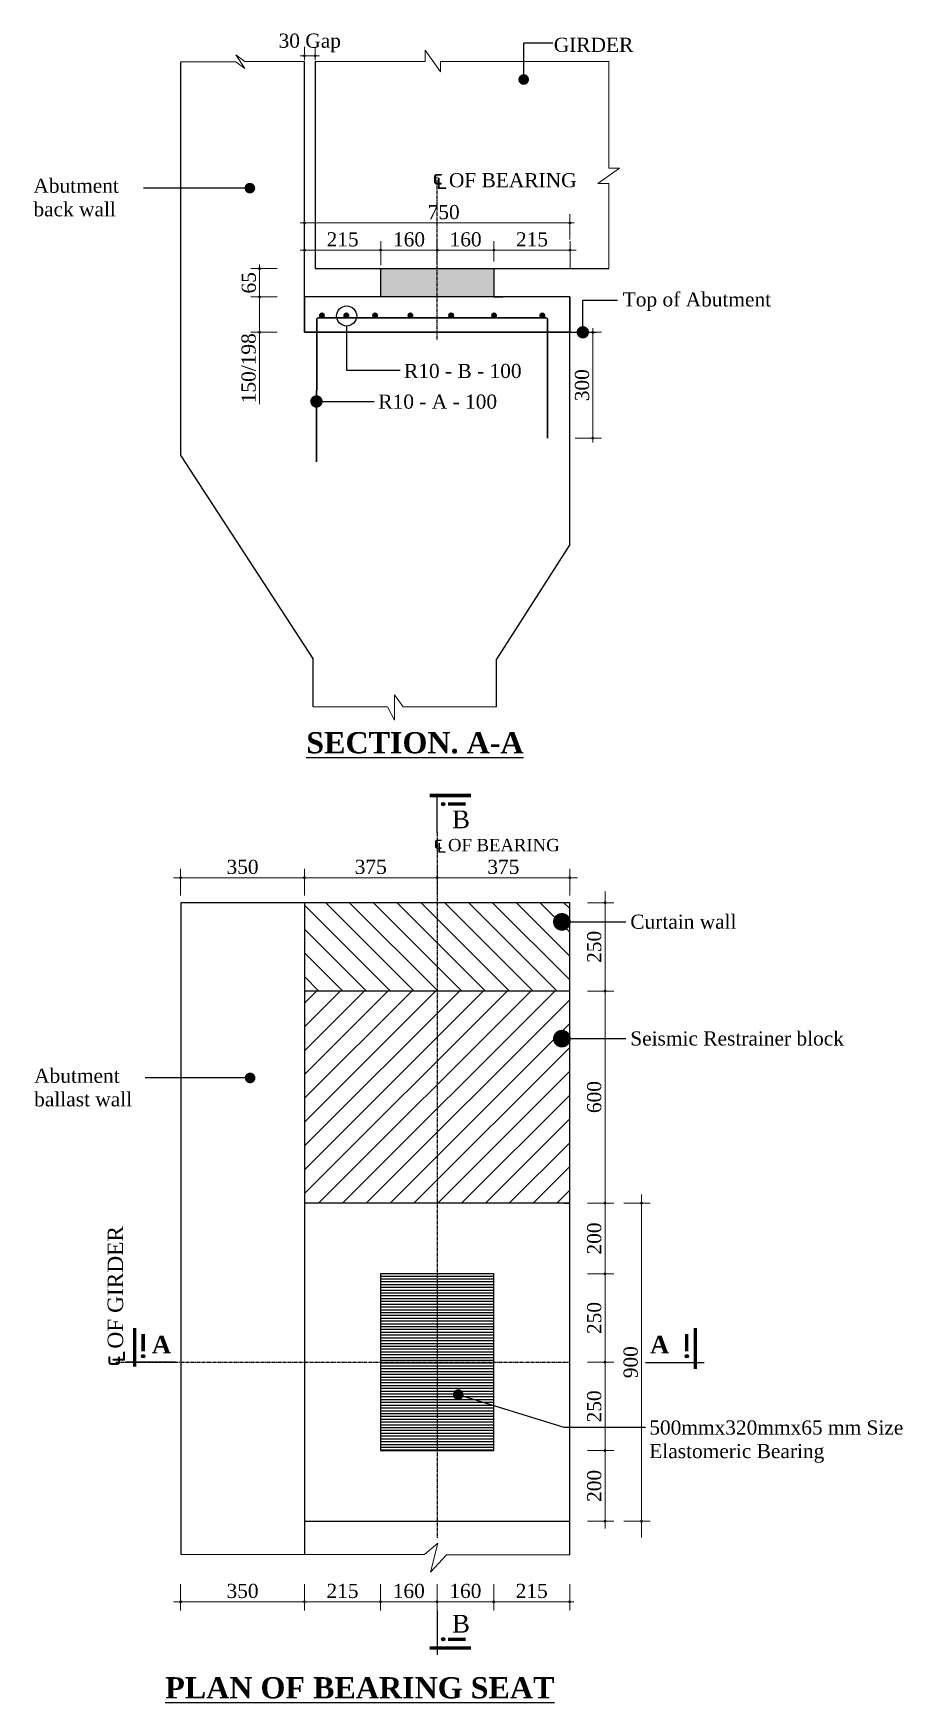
# Model space of a CAD drawing. Header units: millimetres. Extents: x -29779 to 80452, y -13100 to 39577.
# Drawn here: x -24362 to -21905, y -514 to 4208 of the extents above; entities that cross this region are included whole.
import ezdxf

# ---------------------------------------------------------------- set-up
doc = ezdxf.new("R2010")
doc.units = ezdxf.units.MM
doc.header["$LTSCALE"] = 3
doc.linetypes.add('CENTER', pattern=[50.8, 31.75, -6.35, 6.35, -6.35])
doc.linetypes.add('HIDDEN', pattern=[9.525, 6.35, -3.175])
for name, color, linetype in [('Bearing  peat', 11, 'Continuous'), ('Center Line', 34, 'Continuous'), ('Extra Line', 70, 'Continuous'), ('Girder Line', 11, 'Continuous'), ('Hatching', 35, 'Continuous'), ('L.L', 200, 'Continuous'), ('Pile', 11, 'Continuous'), ('Text', 7, 'Continuous')]:
    doc.layers.add(name, color=color, linetype=linetype)
for name, color, linetype, lineweight in [('Ber', 12, 'Continuous', 30), ('Dimision', 4, 'Continuous', 13), ('hatch', 253, 'Continuous', 13)]:
    doc.layers.add(name, color=color, linetype=linetype, lineweight=lineweight)
doc.styles.get("Standard").update_dxf_attribs({"font": 'times.ttf'})
doc.dimstyles.new('dim_20', dxfattribs={"dimscale": 0, "dimtxt": 20, "dimasz": 0.2, "dimexe": 25, "dimexo": 10, "dimgap": 10, "dimtad": 1, "dimdec": 0, "dimtxsty": 'Standard', "dimblk": 'D_TIC', "dimcen": 0, "dimclrd": 256, "dimclre": 256, "dimclrt": 256, "dimadec": 0, "dimazin": 0, "dimtfac": 1, "dimtdec": 0, "dimtix": 1, "dimtmove": 0, "dimatfit": 3, "dimldrblk": 'DOT', "dimfxl": 50, "dimfxlon": 1, "dimlwd": -1, "dimlwe": -1, "dimarcsym": 0})
doc.dimstyles.new('ISO-25', dxfattribs={"dimtxt": 15, "dimasz": 15, "dimexe": 20, "dimexo": 10.625, "dimgap": 15, "dimtad": 1, "dimdec": 1, "dimdsep": 46, "dimtxsty": 'Standard', "dimblk": 'DOT', "dimcen": 2.5, "dimclrd": 256, "dimclre": 256, "dimclrt": 256, "dimadec": 0, "dimazin": 0, "dimtfac": 1, "dimtdec": 1, "dimtix": 1, "dimtmove": 0, "dimatfit": 3, "dimldrblk": 'DOT', "dimfxl": 1, "dimlwd": -1, "dimarcsym": 0})

# ---------------------------------------------------------------- blocks, each defined once
blk = doc.blocks.new('_Dot')
at = {"color": 0, "linetype": 'ByBlock', "lineweight": -2}
blk.add_line((-0.5, 0), (-1, 0), dxfattribs=at)
at = {"color": 0, "linetype": 'ByBlock', "const_width": 0.5}
blk.add_lwpolyline([(-0.25, 0, 1), (0.25, 0, 1)], format="xyb", close=True, dxfattribs=at)
blk = doc.blocks.new('D_TIC')
at = {"layer": 'Dimision', "ltscale": 5}
for p, q in [((-60, 0), (60, 0)), ((0, 60), (0, -60))]:
    blk.add_line(p, q, dxfattribs=at)
at = {"layer": 'Dimision', "ltscale": 5, "const_width": 20}
blk.add_lwpolyline([(-10, 0, 1), (10, 0, 1)], format="xyb", close=True, dxfattribs=at)
blk = doc.blocks.new('*D3')
at = {"layer": 'Defpoints', "color": 0, "transparency": 16777216}
for p in [(-22824.8, 1748.6), (-22746.2, 1748.6), (-22846.1, 1498.6)]:
    blk.add_point(p, dxfattribs=at)
at = {"layer": 'Dimision', "transparency": 16777216}
for p, q in [((-22796.2, 1748.6), (-22721.2, 1748.6)), ((-22746.2, 1498.8), (-22746.2, 1748.4)), ((-22796.2, 1498.6), (-22721.2, 1498.6))]:
    blk.add_line(p, q, dxfattribs=at)
at = {"layer": 'Dimision', "transparency": 16777216, "xscale": 0.2, "yscale": 0.2, "zscale": 0.2}
for p, rotation in [((-22746.2, 1748.6), 90), ((-22746.2, 1498.6), 270)]:
    blk.add_blockref('D_TIC', p, dxfattribs=dict(at, rotation=rotation))
at = {"layer": 'Dimision', "transparency": 16777216, "insert": (-22776.6, 1623.6), "char_height": 40, "attachment_point": 5, "rotation": 90}
blk.add_mtext('250', dxfattribs=at)
blk = doc.blocks.new('*D5')
at = {"layer": 'Defpoints', "color": 0, "transparency": 16777216}
for p in [(-23221.1, 1819.3), (-23596.1, 1748.6), (-23221.1, 1748.6)]:
    blk.add_point(p, dxfattribs=at)
at = {"layer": 'Dimision', "transparency": 16777216}
for p, q in [((-23596.1, 1769.3), (-23596.1, 1844.3)), ((-23221.1, 1769.3), (-23221.1, 1844.3)), ((-23595.9, 1819.3), (-23221.3, 1819.3))]:
    blk.add_line(p, q, dxfattribs=at)
at = {"layer": 'Dimision', "transparency": 16777216, "xscale": 0.2, "yscale": 0.2, "zscale": 0.2, "rotation": 180}
blk.add_blockref('D_TIC', (-23596.1, 1819.3), dxfattribs=at)
at = {"layer": 'Dimision', "transparency": 16777216, "xscale": 0.2, "yscale": 0.2, "zscale": 0.2}
blk.add_blockref('D_TIC', (-23221.1, 1819.3), dxfattribs=at)
at = {"layer": 'Dimision', "transparency": 16777216, "insert": (-23408.6, 1849.7), "char_height": 40, "attachment_point": 5}
blk.add_mtext('375', dxfattribs=at)
blk = doc.blocks.new('*D6')
at = {"layer": 'Defpoints', "color": 0, "transparency": 16777216}
for p in [(-22846.1, 1498.6), (-22846.1, 898.6), (-22746.2, 898.6)]:
    blk.add_point(p, dxfattribs=at)
at = {"layer": 'Dimision', "transparency": 16777216}
for p, q in [((-22796.2, 1498.6), (-22721.2, 1498.6)), ((-22746.2, 1498.4), (-22746.2, 898.8)), ((-22796.2, 898.6), (-22721.2, 898.6))]:
    blk.add_line(p, q, dxfattribs=at)
at = {"layer": 'Dimision', "transparency": 16777216, "xscale": 0.2, "yscale": 0.2, "zscale": 0.2}
for p, rotation in [((-22746.2, 1498.6), 90), ((-22746.2, 898.6), 270)]:
    blk.add_blockref('D_TIC', p, dxfattribs=dict(at, rotation=rotation))
at = {"layer": 'Dimision', "transparency": 16777216, "insert": (-22776.6, 1198.6), "char_height": 40, "width": 260.27, "attachment_point": 5, "rotation": 90}
blk.add_mtext('600', dxfattribs=at)
blk = doc.blocks.new('*D45')
at = {"layer": 'Defpoints', "color": 0, "transparency": 16777216}
for p in [(-23946.1, 1819.3), (-23946.1, 1748.6), (-23596.1, 1748.6)]:
    blk.add_point(p, dxfattribs=at)
at = {"layer": 'Dimision', "transparency": 16777216}
for p, q in [((-23946.1, 1769.3), (-23946.1, 1844.3)), ((-23596.1, 1769.3), (-23596.1, 1844.3)), ((-23596.3, 1819.3), (-23945.9, 1819.3))]:
    blk.add_line(p, q, dxfattribs=at)
at = {"layer": 'Dimision', "transparency": 16777216, "xscale": 0.2, "yscale": 0.2, "zscale": 0.2, "rotation": 180}
blk.add_blockref('D_TIC', (-23946.1, 1819.3), dxfattribs=at)
at = {"layer": 'Dimision', "transparency": 16777216, "xscale": 0.2, "yscale": 0.2, "zscale": 0.2}
blk.add_blockref('D_TIC', (-23596.1, 1819.3), dxfattribs=at)
at = {"layer": 'Dimision', "transparency": 16777216, "insert": (-23771.1, 1849.7), "char_height": 40, "attachment_point": 5}
blk.add_mtext('350', dxfattribs=at)
blk = doc.blocks.new('*D46')
at = {"layer": 'Defpoints', "color": 0, "transparency": 16777216}
for p in [(-23946.1, -95.8), (-23596.1, -95.8), (-23946.1, -229.2)]:
    blk.add_point(p, dxfattribs=at)
at = {"layer": 'Dimision', "transparency": 16777216}
for p, q in [((-23946.1, -179.2), (-23946.1, -254.2)), ((-23596.1, -179.2), (-23596.1, -254.2)), ((-23596.3, -229.2), (-23945.9, -229.2))]:
    blk.add_line(p, q, dxfattribs=at)
at = {"layer": 'Dimision', "transparency": 16777216, "xscale": 0.2, "yscale": 0.2, "zscale": 0.2, "rotation": 180}
blk.add_blockref('D_TIC', (-23946.1, -229.2), dxfattribs=at)
at = {"layer": 'Dimision', "transparency": 16777216, "xscale": 0.2, "yscale": 0.2, "zscale": 0.2}
blk.add_blockref('D_TIC', (-23596.1, -229.2), dxfattribs=at)
at = {"layer": 'Dimision', "transparency": 16777216, "insert": (-23771.1, -198.8), "char_height": 40, "attachment_point": 5}
blk.add_mtext('350', dxfattribs=at)
blk = doc.blocks.new('*D47')
at = {"layer": 'Defpoints', "color": 0, "transparency": 16777216}
for p in [(-22846.1, 1819.3), (-23221.1, 1748.6), (-22846.1, 1748.6)]:
    blk.add_point(p, dxfattribs=at)
at = {"layer": 'Dimision', "transparency": 16777216}
for p, q in [((-23221.1, 1769.3), (-23221.1, 1844.3)), ((-22846.1, 1769.3), (-22846.1, 1844.3)), ((-23220.9, 1819.3), (-22846.3, 1819.3))]:
    blk.add_line(p, q, dxfattribs=at)
at = {"layer": 'Dimision', "transparency": 16777216, "xscale": 0.2, "yscale": 0.2, "zscale": 0.2, "rotation": 180}
blk.add_blockref('D_TIC', (-23221.1, 1819.3), dxfattribs=at)
at = {"layer": 'Dimision', "transparency": 16777216, "xscale": 0.2, "yscale": 0.2, "zscale": 0.2}
blk.add_blockref('D_TIC', (-22846.1, 1819.3), dxfattribs=at)
at = {"layer": 'Dimision', "transparency": 16777216, "insert": (-23033.6, 1849.7), "char_height": 40, "attachment_point": 5}
blk.add_mtext('375', dxfattribs=at)
blk = doc.blocks.new('*D13')
at = {"layer": 'Defpoints', "color": 0, "transparency": 16777216}
for p in [(-22835.4, 898.6), (-22746.2, 898.6), (-22814.1, 698.6)]:
    blk.add_point(p, dxfattribs=at)
at = {"layer": 'Dimision', "transparency": 16777216}
for p, q in [((-22796.2, 898.6), (-22721.2, 898.6)), ((-22746.2, 698.8), (-22746.2, 898.4)), ((-22796.2, 698.6), (-22721.2, 698.6))]:
    blk.add_line(p, q, dxfattribs=at)
at = {"layer": 'Dimision', "transparency": 16777216, "xscale": 0.2, "yscale": 0.2, "zscale": 0.2}
for p, rotation in [((-22746.2, 898.6), 90), ((-22746.2, 698.6), 270)]:
    blk.add_blockref('D_TIC', p, dxfattribs=dict(at, rotation=rotation))
at = {"layer": 'Dimision', "transparency": 16777216, "insert": (-22776.6, 798.6), "char_height": 40, "attachment_point": 5, "rotation": 90}
blk.add_mtext('200', dxfattribs=at)
blk = doc.blocks.new('*D14')
at = {"layer": 'Defpoints', "color": 0, "transparency": 16777216}
for p in [(-22814.1, 698.6), (-22814.1, 448.6), (-22746.2, 448.6)]:
    blk.add_point(p, dxfattribs=at)
at = {"layer": 'Dimision', "transparency": 16777216}
for p, q in [((-22796.2, 698.6), (-22721.2, 698.6)), ((-22746.2, 698.4), (-22746.2, 448.8)), ((-22796.2, 448.6), (-22721.2, 448.6))]:
    blk.add_line(p, q, dxfattribs=at)
at = {"layer": 'Dimision', "transparency": 16777216, "xscale": 0.2, "yscale": 0.2, "zscale": 0.2}
for p, rotation in [((-22746.2, 698.6), 90), ((-22746.2, 448.6), 270)]:
    blk.add_blockref('D_TIC', p, dxfattribs=dict(at, rotation=rotation))
at = {"layer": 'Dimision', "transparency": 16777216, "insert": (-22776.6, 573.6), "char_height": 40, "attachment_point": 5, "rotation": 90}
blk.add_mtext('250', dxfattribs=at)
blk = doc.blocks.new('*D15')
at = {"layer": 'Defpoints', "color": 0, "transparency": 16777216}
for p in [(-23061.1, 198.6), (-22835.4, -1.4), (-22746.2, -1.4)]:
    blk.add_point(p, dxfattribs=at)
at = {"layer": 'Dimision', "transparency": 16777216}
for p, q in [((-22796.2, 198.6), (-22721.2, 198.6)), ((-22746.2, 198.4), (-22746.2, -1.2)), ((-22796.2, -1.4), (-22721.2, -1.4))]:
    blk.add_line(p, q, dxfattribs=at)
at = {"layer": 'Dimision', "transparency": 16777216, "xscale": 0.2, "yscale": 0.2, "zscale": 0.2}
for p, rotation in [((-22746.2, 198.6), 90), ((-22746.2, -1.4), 270)]:
    blk.add_blockref('D_TIC', p, dxfattribs=dict(at, rotation=rotation))
at = {"layer": 'Dimision', "transparency": 16777216, "insert": (-22776.6, 98.6), "char_height": 40, "attachment_point": 5, "rotation": 90}
blk.add_mtext('200', dxfattribs=at)
blk = doc.blocks.new('*D16')
at = {"layer": 'Defpoints', "color": 0, "transparency": 16777216}
for p in [(-22814.1, 448.6), (-22746.2, 448.6), (-23061.1, 198.6)]:
    blk.add_point(p, dxfattribs=at)
at = {"layer": 'Dimision', "transparency": 16777216}
for p, q in [((-22796.2, 448.6), (-22721.2, 448.6)), ((-22746.2, 198.8), (-22746.2, 448.4)), ((-22796.2, 198.6), (-22721.2, 198.6))]:
    blk.add_line(p, q, dxfattribs=at)
at = {"layer": 'Dimision', "transparency": 16777216, "xscale": 0.2, "yscale": 0.2, "zscale": 0.2}
for p, rotation in [((-22746.2, 448.6), 90), ((-22746.2, 198.6), 270)]:
    blk.add_blockref('D_TIC', p, dxfattribs=dict(at, rotation=rotation))
at = {"layer": 'Dimision', "transparency": 16777216, "insert": (-22776.6, 323.6), "char_height": 40, "attachment_point": 5, "rotation": 90}
blk.add_mtext('250', dxfattribs=at)
blk = doc.blocks.new('*D17')
at = {"layer": 'Defpoints', "color": 0, "transparency": 16777216}
for p in [(-22726.2, 898.6), (-22726.2, -1.4), (-22643.2, -1.4)]:
    blk.add_point(p, dxfattribs=at)
at = {"layer": 'Dimision', "transparency": 16777216}
for p, q in [((-22693.2, 898.6), (-22618.2, 898.6)), ((-22643.2, 898.4), (-22643.2, -1.2)), ((-22693.2, -1.4), (-22618.2, -1.4))]:
    blk.add_line(p, q, dxfattribs=at)
at = {"layer": 'Dimision', "transparency": 16777216, "xscale": 0.2, "yscale": 0.2, "zscale": 0.2}
for p, rotation in [((-22643.2, 898.6), 90), ((-22643.2, -1.4), 270)]:
    blk.add_blockref('D_TIC', p, dxfattribs=dict(at, rotation=rotation))
at = {"layer": 'Dimision', "transparency": 16777216, "insert": (-22673.6, 448.6), "char_height": 40, "attachment_point": 5, "rotation": 90}
blk.add_mtext('900', dxfattribs=at)
blk = doc.blocks.new('*D48')
at = {"layer": 'Defpoints', "color": 0, "transparency": 16777216}
for p in [(-23596.1, -95.8), (-23381.1, -116.1), (-23381.1, -229.2)]:
    blk.add_point(p, dxfattribs=at)
at = {"layer": 'Dimision', "transparency": 16777216}
for p, q in [((-23596.1, -179.2), (-23596.1, -254.2)), ((-23381.1, -179.2), (-23381.1, -254.2)), ((-23595.9, -229.2), (-23381.3, -229.2))]:
    blk.add_line(p, q, dxfattribs=at)
at = {"layer": 'Dimision', "transparency": 16777216, "xscale": 0.2, "yscale": 0.2, "zscale": 0.2, "rotation": 180}
blk.add_blockref('D_TIC', (-23596.1, -229.2), dxfattribs=at)
at = {"layer": 'Dimision', "transparency": 16777216, "xscale": 0.2, "yscale": 0.2, "zscale": 0.2}
blk.add_blockref('D_TIC', (-23381.1, -229.2), dxfattribs=at)
at = {"layer": 'Dimision', "transparency": 16777216, "insert": (-23488.6, -198.8), "char_height": 40, "attachment_point": 5}
blk.add_mtext('215', dxfattribs=at)
blk = doc.blocks.new('*D18')
at = {"layer": 'Defpoints', "color": 0, "transparency": 16777216}
for p in [(-23381.1, -116.1), (-23221.1, -116.1), (-23221.1, -229.2)]:
    blk.add_point(p, dxfattribs=at)
at = {"layer": 'Dimision', "transparency": 16777216}
for p, q in [((-23381.1, -179.2), (-23381.1, -254.2)), ((-23221.1, -179.2), (-23221.1, -254.2)), ((-23380.9, -229.2), (-23221.3, -229.2))]:
    blk.add_line(p, q, dxfattribs=at)
at = {"layer": 'Dimision', "transparency": 16777216, "xscale": 0.2, "yscale": 0.2, "zscale": 0.2, "rotation": 180}
blk.add_blockref('D_TIC', (-23381.1, -229.2), dxfattribs=at)
at = {"layer": 'Dimision', "transparency": 16777216, "xscale": 0.2, "yscale": 0.2, "zscale": 0.2}
blk.add_blockref('D_TIC', (-23221.1, -229.2), dxfattribs=at)
at = {"layer": 'Dimision', "transparency": 16777216, "insert": (-23301.1, -198.8), "char_height": 40, "attachment_point": 5}
blk.add_mtext('160', dxfattribs=at)
blk = doc.blocks.new('*D19')
at = {"layer": 'Defpoints', "color": 0, "transparency": 16777216}
for p in [(-23221.1, -116.1), (-23061.1, -116.1), (-23221.1, -229.2)]:
    blk.add_point(p, dxfattribs=at)
at = {"layer": 'Dimision', "transparency": 16777216}
for p, q in [((-23221.1, -179.2), (-23221.1, -254.2)), ((-23061.1, -179.2), (-23061.1, -254.2)), ((-23061.3, -229.2), (-23220.9, -229.2))]:
    blk.add_line(p, q, dxfattribs=at)
at = {"layer": 'Dimision', "transparency": 16777216, "xscale": 0.2, "yscale": 0.2, "zscale": 0.2, "rotation": 180}
blk.add_blockref('D_TIC', (-23221.1, -229.2), dxfattribs=at)
at = {"layer": 'Dimision', "transparency": 16777216, "xscale": 0.2, "yscale": 0.2, "zscale": 0.2}
blk.add_blockref('D_TIC', (-23061.1, -229.2), dxfattribs=at)
at = {"layer": 'Dimision', "transparency": 16777216, "insert": (-23141.1, -198.8), "char_height": 40, "attachment_point": 5}
blk.add_mtext('160', dxfattribs=at)
blk = doc.blocks.new('*D20')
at = {"layer": 'Defpoints', "color": 0, "transparency": 16777216}
for p in [(-23634.6, 3462.3), (-23722.9, 3362.3), (-23595.9, 3362.3)]:
    blk.add_point(p, dxfattribs=at)
at = {"layer": 'Dimision', "transparency": 16777216}
for p, q in [((-23672.9, 3462.3), (-23747.9, 3462.3)), ((-23722.9, 3462.1), (-23722.9, 3362.5)), ((-23672.9, 3362.3), (-23747.9, 3362.3)), ((-23722.9, 3362.3), (-23722.9, 3158.8))]:
    blk.add_line(p, q, dxfattribs=at)
at = {"layer": 'Dimision', "transparency": 16777216, "xscale": 0.2, "yscale": 0.2, "zscale": 0.2}
for p, rotation in [((-23722.9, 3462.3), 90), ((-23722.9, 3362.3), 270)]:
    blk.add_blockref('D_TIC', p, dxfattribs=dict(at, rotation=rotation))
at = {"layer": 'Dimision', "transparency": 16777216, "insert": (-23753.8, 3260.5), "char_height": 40, "attachment_point": 5, "rotation": 90}
blk.add_mtext('150/198', dxfattribs=at)
blk = doc.blocks.new('*D21')
at = {"layer": 'Defpoints', "color": 0, "transparency": 16777216}
for p in [(-23060.5, 3594.6), (-23220.5, 3553.6), (-23060.5, 3552.3)]:
    blk.add_point(p, dxfattribs=at)
at = {"layer": 'Dimision', "transparency": 16777216}
for p, q in [((-23220.5, 3563.6), (-23220.5, 3619.6)), ((-23220.3, 3594.6), (-23060.7, 3594.6)), ((-23060.5, 3562.3), (-23060.5, 3619.6))]:
    blk.add_line(p, q, dxfattribs=at)
at = {"layer": 'Dimision', "transparency": 16777216, "xscale": 0.2, "yscale": 0.2, "zscale": 0.2, "rotation": 180}
blk.add_blockref('D_TIC', (-23220.5, 3594.6), dxfattribs=at)
at = {"layer": 'Dimision', "transparency": 16777216, "xscale": 0.2, "yscale": 0.2, "zscale": 0.2}
blk.add_blockref('D_TIC', (-23060.5, 3594.6), dxfattribs=at)
at = {"layer": 'Dimision', "transparency": 16777216, "insert": (-23140.5, 3625), "char_height": 40, "attachment_point": 5}
blk.add_mtext('160', dxfattribs=at)
blk = doc.blocks.new('*D22')
at = {"layer": 'Defpoints', "color": 0, "transparency": 16777216}
for p in [(-22845.5, 3671.6), (-23596, 3615.8), (-22845.5, 3614.6)]:
    blk.add_point(p, dxfattribs=at)
at = {"layer": 'Dimision', "transparency": 16777216}
for p, q in [((-23596, 3625.8), (-23596, 3696.6)), ((-22845.5, 3624.6), (-22845.5, 3696.6)), ((-23595.8, 3671.6), (-22845.7, 3671.6))]:
    blk.add_line(p, q, dxfattribs=at)
at = {"layer": 'Dimision', "transparency": 16777216, "xscale": 0.2, "yscale": 0.2, "zscale": 0.2, "rotation": 180}
blk.add_blockref('D_TIC', (-23596, 3671.6), dxfattribs=at)
at = {"layer": 'Dimision', "transparency": 16777216, "xscale": 0.2, "yscale": 0.2, "zscale": 0.2}
blk.add_blockref('D_TIC', (-22845.5, 3671.6), dxfattribs=at)
at = {"layer": 'Dimision', "transparency": 16777216, "insert": (-23202.5, 3702), "char_height": 40, "attachment_point": 5}
blk.add_mtext('750', dxfattribs=at)
blk = doc.blocks.new('*D23')
at = {"layer": 'Defpoints', "color": 0, "transparency": 16777216}
for p in [(-23722.9, 3542.3), (-23634.6, 3542.3), (-23634.6, 3462.3)]:
    blk.add_point(p, dxfattribs=at)
at = {"layer": 'Dimision', "transparency": 16777216}
for p, q in [((-23672.9, 3542.3), (-23747.9, 3542.3)), ((-23722.9, 3462.5), (-23722.9, 3542.1)), ((-23672.9, 3462.3), (-23747.9, 3462.3))]:
    blk.add_line(p, q, dxfattribs=at)
at = {"layer": 'Dimision', "transparency": 16777216, "xscale": 0.2, "yscale": 0.2, "zscale": 0.2}
for p, rotation in [((-23722.9, 3542.3), 90), ((-23722.9, 3462.3), 270)]:
    blk.add_blockref('D_TIC', p, dxfattribs=dict(at, rotation=rotation))
at = {"layer": 'Dimision', "transparency": 16777216, "insert": (-23753.3, 3502.3), "char_height": 40, "attachment_point": 5, "rotation": 90}
blk.add_mtext('65', dxfattribs=at)
blk = doc.blocks.new('*D24')
at = {"layer": 'Defpoints', "color": 0, "transparency": 16777216}
for p in [(-23380.5, 3594.6), (-23595.9, 3544.4), (-23380.5, 3542.3)]:
    blk.add_point(p, dxfattribs=at)
at = {"layer": 'Dimision', "transparency": 16777216}
for p, q in [((-23595.9, 3554.4), (-23595.9, 3619.6)), ((-23595.7, 3594.6), (-23380.7, 3594.6)), ((-23380.5, 3552.3), (-23380.5, 3619.6))]:
    blk.add_line(p, q, dxfattribs=at)
at = {"layer": 'Dimision', "transparency": 16777216, "xscale": 0.2, "yscale": 0.2, "zscale": 0.2, "rotation": 180}
blk.add_blockref('D_TIC', (-23595.9, 3594.6), dxfattribs=at)
at = {"layer": 'Dimision', "transparency": 16777216, "xscale": 0.2, "yscale": 0.2, "zscale": 0.2}
blk.add_blockref('D_TIC', (-23380.5, 3594.6), dxfattribs=at)
at = {"layer": 'Dimision', "transparency": 16777216, "insert": (-23488.2, 3625), "char_height": 40, "attachment_point": 5}
blk.add_mtext('215', dxfattribs=at)
blk = doc.blocks.new('*D49')
at = {"layer": 'Defpoints', "color": 0, "transparency": 16777216}
for p in [(-23220.5, 3594.6), (-23380.5, 3542.3), (-23220.5, 3542.3)]:
    blk.add_point(p, dxfattribs=at)
at = {"layer": 'Dimision', "transparency": 16777216}
for p, q in [((-23380.5, 3552.3), (-23380.5, 3619.6)), ((-23380.3, 3594.6), (-23220.7, 3594.6)), ((-23220.5, 3552.3), (-23220.5, 3619.6))]:
    blk.add_line(p, q, dxfattribs=at)
at = {"layer": 'Dimision', "transparency": 16777216, "xscale": 0.2, "yscale": 0.2, "zscale": 0.2, "rotation": 180}
blk.add_blockref('D_TIC', (-23380.5, 3594.6), dxfattribs=at)
at = {"layer": 'Dimision', "transparency": 16777216, "xscale": 0.2, "yscale": 0.2, "zscale": 0.2}
blk.add_blockref('D_TIC', (-23220.5, 3594.6), dxfattribs=at)
at = {"layer": 'Dimision', "transparency": 16777216, "insert": (-23300.5, 3625), "char_height": 40, "attachment_point": 5}
blk.add_mtext('160', dxfattribs=at)
blk = doc.blocks.new('*D107')
at = {"layer": 'Defpoints', "color": 0, "transparency": 16777216}
for p in [(-22908.8, 3362.3), (-22908.8, 3062.7), (-22780.8, 3062.7)]:
    blk.add_point(p, dxfattribs=at)
at = {"layer": 'Dimision', "transparency": 16777216}
for p, q in [((-22830.8, 3362.3), (-22755.8, 3362.3)), ((-22780.8, 3362.1), (-22780.8, 3062.9)), ((-22830.8, 3062.7), (-22755.8, 3062.7))]:
    blk.add_line(p, q, dxfattribs=at)
at = {"layer": 'Dimision', "transparency": 16777216, "xscale": 0.2, "yscale": 0.2, "zscale": 0.2}
for p, rotation in [((-22780.8, 3362.3), 90), ((-22780.8, 3062.7), 270)]:
    blk.add_blockref('D_TIC', p, dxfattribs=dict(at, rotation=rotation))
at = {"layer": 'Dimision', "transparency": 16777216, "insert": (-22811.1, 3212.5), "char_height": 40, "attachment_point": 5, "rotation": 90}
blk.add_mtext('300', dxfattribs=at)
blk = doc.blocks.new('*D112')
at = {"layer": 'Defpoints', "color": 0, "transparency": 16777216}
for p in [(-22846.1, -1.4), (-23061.1, -116.1), (-22846.1, -229.2)]:
    blk.add_point(p, dxfattribs=at)
at = {"layer": 'Dimision', "transparency": 16777216}
for p, q in [((-23061.1, -179.2), (-23061.1, -254.2)), ((-22846.1, -179.2), (-22846.1, -254.2)), ((-23060.9, -229.2), (-22846.3, -229.2))]:
    blk.add_line(p, q, dxfattribs=at)
at = {"layer": 'Dimision', "transparency": 16777216, "xscale": 0.2, "yscale": 0.2, "zscale": 0.2, "rotation": 180}
blk.add_blockref('D_TIC', (-23061.1, -229.2), dxfattribs=at)
at = {"layer": 'Dimision', "transparency": 16777216, "xscale": 0.2, "yscale": 0.2, "zscale": 0.2}
blk.add_blockref('D_TIC', (-22846.1, -229.2), dxfattribs=at)
at = {"layer": 'Dimision', "transparency": 16777216, "insert": (-22953.6, -198.8), "char_height": 40, "attachment_point": 5}
blk.add_mtext('215', dxfattribs=at)
blk = doc.blocks.new('*D113')
at = {"layer": 'Defpoints', "color": 0, "transparency": 16777216}
for p in [(-23060.5, 3594.6), (-23060.5, 3552.3), (-22845.1, 3462.3)]:
    blk.add_point(p, dxfattribs=at)
at = {"layer": 'Dimision', "transparency": 16777216}
for p, q in [((-23060.5, 3562.3), (-23060.5, 3619.6)), ((-22845.3, 3594.6), (-23060.3, 3594.6)), ((-22845.1, 3544.6), (-22845.1, 3619.6))]:
    blk.add_line(p, q, dxfattribs=at)
at = {"layer": 'Dimision', "transparency": 16777216, "xscale": 0.2, "yscale": 0.2, "zscale": 0.2, "rotation": 180}
blk.add_blockref('D_TIC', (-23060.5, 3594.6), dxfattribs=at)
at = {"layer": 'Dimision', "transparency": 16777216, "xscale": 0.2, "yscale": 0.2, "zscale": 0.2}
blk.add_blockref('D_TIC', (-22845.1, 3594.6), dxfattribs=at)
at = {"layer": 'Dimision', "transparency": 16777216, "insert": (-22952.8, 3625), "char_height": 40, "attachment_point": 5}
blk.add_mtext('215', dxfattribs=at)
blk = doc.blocks.new('*D115')
at = {"layer": 'Defpoints', "color": 0, "transparency": 16777216}
for p in [(-23596.2, 4127.9), (-23565.9, 4144.5), (-23565.9, 4128.8)]:
    blk.add_point(p, dxfattribs=at)
at = {"layer": 'Dimision', "transparency": 16777216}
for p, q in [((-23596.2, 4137.9), (-23596.2, 4169.5)), ((-23565.9, 4138.8), (-23565.9, 4169.5)), ((-23596.4, 4144.5), (-23596.6, 4144.5)), ((-23596.2, 4144.5), (-23565.9, 4144.5)), ((-23565.7, 4144.5), (-23565.5, 4144.5))]:
    blk.add_line(p, q, dxfattribs=at)
at = {"layer": 'Dimision', "transparency": 16777216, "xscale": 0.2, "yscale": 0.2, "zscale": 0.2}
blk.add_blockref('D_TIC', (-23596.2, 4144.5), dxfattribs=at)
at = {"layer": 'Dimision', "transparency": 16777216, "xscale": 0.2, "yscale": 0.2, "zscale": 0.2, "rotation": 180}
blk.add_blockref('D_TIC', (-23565.9, 4144.5), dxfattribs=at)
at = {"layer": 'Dimision', "transparency": 16777216, "insert": (-23581.1, 4180.8), "char_height": 40, "width": 191.953, "attachment_point": 5}
blk.add_mtext('30 Gap', dxfattribs=at)

msp = doc.modelspace()

# ---------------------------------------------------------------- hatches: boundary and pattern name
at = {"layer": 'Ber', "linetype": 'Continuous'}
for points in [[(-23540.4, 3409.7, 1), (-23552.9, 3409.7, 1)], [(-23471.37, 3409.7, 1), (-23483.87, 3409.7, 1)], [(-23390.23, 3409.7, 1), (-23402.73, 3409.7, 1)], [(-23290.23, 3409.7, 1), (-23302.73, 3409.7, 1)], [(-23175.09, 3409.7, 1), (-23187.59, 3409.7, 1)], [(-23053.79, 3409.7, 1), (-23066.29, 3409.7, 1)], [(-22917.33, 3409.7, 1), (-22929.83, 3409.7, 1)]]:
    msp.add_hatch(color=256, dxfattribs=at).paths.add_polyline_path(points)
at = {"layer": 'hatch', "linetype": 'Continuous', "ltscale": 0.1}
h = msp.add_hatch(dxfattribs=at)
h.set_pattern_fill('ANSI31', color=256, scale=15, angle=270)
h.set_pattern_definition([(315, (-12984.43, -3549.44), (33.67596, 33.67596), [])])
h.paths.add_polyline_path([(-22846.05, 1748.55), (-23221.05, 1748.55), (-23221.05, 1498.55), (-22846.05, 1498.55)])
h.paths.add_polyline_path([(-23221.05, 1748.55), (-23596.05, 1748.55), (-23596.05, 1498.55), (-23221.05, 1498.55)])
h = msp.add_hatch(dxfattribs=at)
h.set_pattern_fill('ANSI31', color=256, scale=15)
h.set_pattern_definition([(45, (-12984.43, -3549.44), (-33.67596, 33.67596), [])])
h.paths.add_polyline_path([(-22846.05, 1498.55), (-23221.05, 1498.55), (-23221.05, 898.55), (-22846.05, 898.55)])
h.paths.add_polyline_path([(-23221.05, 1498.55), (-23596.05, 1498.55), (-23596.05, 898.55), (-23221.05, 898.55)])
at = {"layer": 'Hatching', "linetype": 'Continuous', "ltscale": 0.1}
msp.add_hatch(color=256, dxfattribs=at).paths.add_polyline_path([(-23060.52, 3462.31), (-23060.51, 3542.31), (-23380.51, 3542.31), (-23380.52, 3462.31)])
at = {"layer": 'Hatching', "linetype": 'Continuous', "ltscale": 3}
h = msp.add_hatch(dxfattribs=at)
h.set_pattern_fill('LINE,_I', color=256, scale=2.5, style=2)
h.set_pattern_definition([(0, (-870888.413, -166987.308), (0, 7.9375), [])])
h.paths.add_polyline_path([(-23221.05, 698.55), (-23381.05, 698.55), (-23381.05, 448.55), (-23221.05, 448.55)])
h.paths.add_polyline_path([(-23061.05, 698.55), (-23221.05, 698.55), (-23221.05, 448.55), (-23061.05, 448.55)])
h.paths.add_polyline_path([(-23061.05, 448.55), (-23221.05, 448.55), (-23221.05, 198.55), (-23061.05, 198.55)])
h.paths.add_polyline_path([(-23221.05, 448.55), (-23381.05, 448.55), (-23381.05, 198.55), (-23221.05, 198.55)])
at = {"layer": 'Pile', "ltscale": 5}
h = msp.add_hatch(color=5, dxfattribs=at)
h.set_gradient(color1=(0, 0, 255), one_color=1, tint=1, name='CYLINDER')
h.paths.add_polyline_path([(-23203.63, 2032.13, 1), (-23203.63, 2022.64, 1)])
h = msp.add_hatch(color=5, dxfattribs=at)
h.set_gradient(color1=(0, 0, 255), one_color=1, tint=1, name='CYLINDER')
h.paths.add_polyline_path([(-24056.8, 465.57, 1), (-24047.31, 465.57, 1)])
h = msp.add_hatch(color=5, dxfattribs=at)
h.set_gradient(color1=(0, 0, 255), one_color=1, tint=1, name='CYLINDER')
h.paths.add_polyline_path([(-22510.3, 465.57, -1), (-22519.79, 465.57, -1)])
h = msp.add_hatch(color=5, dxfattribs=at)
h.set_gradient(color1=(0, 0, 255), one_color=1, tint=1, name='CYLINDER')
h.paths.add_polyline_path([(-23203.63, -340.13, -1), (-23203.63, -330.63, -1)])

# ---------------------------------------------------------------- linework, layer by layer
at = {"layer": 'Bearing  peat', "linetype": 'Continuous'}
for p, q in [((-23595.91, 3462.31), (-23595.91, 3362.31)), ((-23060.52, 3462.31), (-23035.52, 3462.31)), ((-22846.05, 3462.31), (-23060.51, 3462.31)), ((-23035.51, 3462.31), (-23035.52, 3462.31)), ((-22846.05, 3462.31), (-22846.05, 3362.31)), ((-22846.05, 3362.31), (-22846.05, 3462.31)), ((-22861.05, 898.55), (-22846.05, 898.55))]:
    msp.add_line(p, q, dxfattribs=at)
for points in [[(-23380.51, 3542.31), (-23060.51, 3542.31), (-23060.52, 3462.31), (-23380.52, 3462.31)], [(-23596.05, -1.45), (-22846.05, -1.45), (-22846.05, 898.55), (-23596.05, 898.55)], [(-23381.05, 198.55), (-23061.05, 198.55), (-23061.05, 698.55), (-23381.05, 698.55)]]:
    msp.add_lwpolyline(points, close=True, dxfattribs=at)
msp.add_lwpolyline([(-23380.52, 3462.31), (-23405.46, 3462.31), (-23405.46, 3462.31), (-23595.91, 3462.31)], dxfattribs=at)
at = {"layer": 'Ber', "linetype": 'Continuous'}
for p, q in [((-23556.53, 3403.45), (-22913.77, 3403.45)), ((-23562.16, 2995.74), (-23561.53, 3398.45)), ((-22908.77, 3398.45), (-22908.77, 3062.74))]:
    msp.add_line(p, q, dxfattribs=at)
for centre in [(-23546.65, 3409.7), (-23477.62, 3409.7), (-23396.48, 3409.7), (-23296.48, 3409.7), (-23181.34, 3409.7), (-23060.04, 3409.7), (-22923.58, 3409.7)]:
    msp.add_circle(centre, 6.25, dxfattribs=at)
for centre, start, end in [((-23556.53, 3398.45), 90, 180), ((-22913.77, 3398.45), 0, 90)]:
    msp.add_arc(centre, 5, start, end, dxfattribs=at)
at = {"layer": 'Center Line', "linetype": 'CENTER', "ltscale": 0.1}
for p, q in [((-23220.51, 3341.61), (-23220.51, 3802.28)), ((-23221.05, 1946.17), (-23221.05, -49.29)), ((-24129.83, 448.55), (-22846.05, 448.55))]:
    msp.add_line(p, q, dxfattribs=at)
at = {"layer": 'Dimision'}
for p, q in [((-23255.25, 4128.81), (-23255.25, 4160.27)), ((-23255.25, 4160.27), (-23211.52, 4098.99)), ((-23565.91, 4128.81), (-23255.25, 4128.81)), ((-23211.52, 4128.81), (-22735.54, 4128.81)), ((-23211.52, 4098.99), (-23211.52, 4128.81)), ((-22735.54, 3826.92), (-22735.54, 4128.81)), ((-22767.01, 3783.19), (-22705.72, 3826.92)), ((-22705.72, 3826.92), (-22735.54, 3826.92)), ((-22735.54, 3783.19), (-22767.01, 3783.19)), ((-22735.54, 3542.31), (-22735.54, 3783.19)), ((-23585.28, 3594.63), (-23606.21, 3594.63)), ((-22848.71, 3594.63), (-22827.78, 3594.63)), ((-23722.94, 3467.31), (-23722.94, 3517.31)), ((-23722.94, 3362.31), (-23722.94, 3342.31)), ((-23946.05, 1819.34), (-23965.95, 1819.34)), ((-22846.05, 1819.34), (-22824.45, 1819.34)), ((-23946.05, -229.16), (-23966.62, -229.16))]:
    msp.add_line(p, q, dxfattribs=at)
at = {"layer": 'Dimision', "linetype": 'Continuous', "ltscale": 0.1}
for p, q in [((-22746.21, 1748.55), (-22746.21, 1780.15)), ((-22643.25, 898.55), (-22643.25, 922.75)), ((-22746.21, -1.45), (-22746.21, -21.83)), ((-22643.25, -1.45), (-22643.25, -47.25)), ((-22643.25, -1.45), (-22643.25, -25.64))]:
    msp.add_line(p, q, dxfattribs=at)
for points in [[(-23596.22, 4127.89), (-23765.1, 4127.89), (-23790.11, 4147.18), (-23765.1, 4108.53), (-23790.11, 4127.82), (-23945.62, 4127.82)], [(-23053.07, 2302.78), (-23316.7, 2302.78), (-23341.59, 2336.72), (-23341.59, 2265.21), (-23361.75, 2302.71), (-23571.05, 2302.71)]]:
    msp.add_lwpolyline(points, dxfattribs=at)
at = {"layer": 'Dimision', "linetype": 'Continuous'}
msp.add_lwpolyline([(-23946.05, -95.84), (-23256.78, -95.84), (-23218.85, -63.36), (-23239.52, -145.32), (-23194.8, -96.03), (-22846.05, -96.03)], dxfattribs=at)
at = {"layer": 'Extra Line', "linetype": 'Continuous'}
msp.add_line((-23060.51, 3457.31), (-23060.51, 3457.31), dxfattribs=at)
at = {"layer": 'Extra Line', "linetype": 'HIDDEN', "ltscale": 0.05}
msp.add_line((-23595.91, 3362.31), (-22846.05, 3362.31), dxfattribs=at)
msp.add_lwpolyline([(-22847.3, 3362.31), (-23595.91, 3362.31)], dxfattribs=at)
at = {"layer": 'Girder Line', "linetype": 'Continuous'}
msp.add_line((-23380.51, 3542.31), (-23060.51, 3542.31), dxfattribs=at)
at = {"layer": 'Girder Line'}
msp.add_line((-22846.05, 3362.31), (-22772.02, 3362.31), dxfattribs=at)
at = {"layer": 'L.L', "linetype": 'Continuous'}
for p, q in [((-23565.91, 4128.81), (-23565.91, 3542.31)), ((-23565.91, 3542.31), (-22735.54, 3542.31)), ((-22846.05, 1748.55), (-23946.05, 1748.55)), ((-23946.05, 1748.55), (-23946.05, -95.84)), ((-23596.05, 1748.55), (-23596.05, -95.84)), ((-22846.05, -95.84), (-22846.05, 1748.55)), ((-22846.05, 1498.55), (-23596.05, 1498.55))]:
    msp.add_line(p, q, dxfattribs=at)
for points in [[(-23945.62, 3012.31), (-23945.62, 4127.82)], [(-23595.91, 3362.31), (-23596.22, 4127.89)], [(-22846.05, 2762.31), (-22846.05, 3362.31)], [(-23945.62, 3012.31), (-23571.05, 2437.31)], [(-22846.05, 2762.31), (-23053.07, 2437.31)], [(-23571.05, 2302.46), (-23571.05, 2437.31)], [(-23053.07, 2302.78), (-23053.07, 2437.31)]]:
    msp.add_lwpolyline(points, dxfattribs=at)
at = {"layer": 'Pile', "ltscale": 5}
for p, q in [((-23221.05, 1946.17), (-23221.05, 2049.73)), ((-23960.46, 448.55), (-24101.51, 448.55)), ((-22631.64, 448.15), (-22465.59, 448.15)), ((-23221.05, -254.16), (-23221.05, -379.3))]:
    msp.add_line(p, q, dxfattribs=at)
at = {"layer": 'Pile', "ltscale": 5, "const_width": 9.49}
for points in [[(-23242.25, 2051.84), (-23125.68, 2051.84)], [(-23190.34, 2027.38), (-23140.59, 2027.38)], [(-24076.52, 435.68), (-24076.52, 545.69)], [(-24052.06, 478.86), (-24052.06, 528.61)], [(-22515.04, 478.86), (-22515.04, 528.61)], [(-22490.58, 429.11), (-22490.58, 545.69)], [(-23242.25, -359.84), (-23125.68, -359.84)], [(-23190.34, -335.38), (-23140.59, -335.38)]]:
    msp.add_lwpolyline(points, dxfattribs=at)
at = {"layer": 'Pile', "ltscale": 5}
for centre in [(-23203.63, 2027.38), (-24052.06, 465.57), (-22515.04, 465.57), (-23203.63, -335.38)]:
    msp.add_circle(centre, 4.75, dxfattribs=at)
at = {"layer": 'Text'}
msp.add_lwpolyline([(-23476.81, 3379.96), (-23476.81, 3254.75), (-23325.25, 3254.75)], dxfattribs=at)
msp.add_circle((-23476.81, 3408.45), 28.49, dxfattribs=at)

# ---------------------------------------------------------------- texts
for p in [(-23178.61, 1959.34), (-23178.61, -316.22)]:
    msp.add_text('B', height=50, dxfattribs=at).set_placement(p)
for s, insert, char_height, width, attachment_point in [('{\\fTimes New Roman|b0|i0|c0|p18;GIRDER}', (-22666.26, 4195.55), 40, 609.4051, 3), ('Abutment \\Pback wall', (-24362.4, 3796.98), 40, 816.2861, 1), ('{\\fISOCPEUR|b0|i0|c0|p34;\\H1.25x;℄} OF BEARING', (-23234.52, 3822.59), 40, 764.4051, 1), ('{\\fTimes New Roman|b0|i0|c0|p18;Top of Abutment}', (-22696.19, 3475.33), 40, 761.2861, 1), ('R10 - B - 100', (-23314.5, 3272.86), 40, 634.4051, 1), ('R10 - A - 100', (-23387.12, 3186.13), 40, 634.4051, 1), ('{\\fTimes New Roman|b1|i0|c0|p18;\\LSECTION. A-A}', (-23590.87, 2231.14), 60, 1063.7647, 1), ('{\\fISOCPEUR|b0|i0|c0|p34;\\H1.25x;℄} OF BEARING', (-23231.34, 1937.82), 35, 884.4051, 1), ('Curtain wall', (-22674.85, 1714.82), 40, 634.4051, 1), ('Seismic Restrainer block', (-22674.85, 1384.49), 40, 634.4051, 1), ('Abutment \\Pballast wall', (-24360.22, 1279.07), 40, 848.0064, 1), ('{\\fTimes New Roman|b1|i0|c0|p18;A}', (-23973.04, 523.25), 50, 1377.1429, 3), ('{\\fTimes New Roman|b1|i0|c0|p18;A}', (-22619.06, 523.25), 50, 1377.1429, 1), ('500mmx320mmx65 mm Size\\PElastomeric Bearing', (-22621.16, 283.8), 40, 771.8229, 1), ('{\\fTimes New Roman|b1|i0|c0|p18;\\LPLAN OF BEARING SEAT}', (-23989.66, -442.48), 60, 1577.1429, 1)]:
    msp.add_mtext(s, dxfattribs=dict(at, insert=insert, char_height=char_height, width=width, attachment_point=attachment_point))
at = {"layer": 'Text', "insert": (-24163.59, 435.7), "char_height": 43.75, "width": 805.5064, "attachment_point": 1, "rotation": 90}
msp.add_mtext('{\\fISOCPEUR|b0|i0|c0|p34;\\H1.25x;℄} OF GIRDER', dxfattribs=at)

# ---------------------------------------------------------------- dimensions: what is measured, and where the dimension line sits
at = {"layer": 'Dimision'}
dim = msp.add_linear_dim(base=(-23565.91, 4144.45), p1=(-23596.22, 4127.89), p2=(-23565.91, 4128.81), text='<> Gap', dimstyle='dim_20', override={"dimscale": 1, "dimtxt": 40}, dxfattribs=at)
dim.commit()
dim.dimension.update_dxf_attribs({"geometry": '*D115', "text_midpoint": (-23581.06, 4180.77)})
dim = msp.add_linear_dim(base=(-22845.53, 3671.56), p1=(-23596, 3615.82), p2=(-22845.53, 3614.63), dimstyle='dim_20', override={"dimscale": 1, "dimtxt": 40}, dxfattribs=at)
dim.commit()
dim.dimension.update_dxf_attribs({"geometry": '*D22', "text_midpoint": (-23202.47, 3671.56), "dimtype": 160})
for base, p1, p2, picture, middle in [((-23380.51, 3594.63), (-23595.91, 3544.42), (-23380.51, 3542.31), '*D24', (-23488.21, 3624.98)), ((-23220.51, 3594.63), (-23380.51, 3542.31), (-23220.51, 3542.31), '*D49', (-23300.51, 3624.98)), ((-23060.51, 3594.63), (-23220.51, 3553.56), (-23060.51, 3552.31), '*D21', (-23140.51, 3624.98)), ((-23946.05, 1819.34), (-23596.05, 1748.55), (-23946.05, 1748.55), '*D45', (-23771.05, 1849.69)), ((-23221.05, 1819.34), (-23596.05, 1748.55), (-23221.05, 1748.55), '*D5', (-23408.55, 1849.74)), ((-22846.05, 1819.34), (-23221.05, 1748.55), (-22846.05, 1748.55), '*D47', (-23033.55, 1849.74)), ((-22846.05, -229.16), (-23061.05, -116.08), (-22846.05, -1.45), '*D112', (-22953.55, -198.82)), ((-23946.05, -229.16), (-23596.05, -95.84), (-23946.05, -95.84), '*D46', (-23771.05, -198.82)), ((-23381.05, -229.16), (-23596.05, -95.84), (-23381.05, -116.08), '*D48', (-23488.55, -198.82)), ((-23221.05, -229.16), (-23381.05, -116.08), (-23221.05, -116.08), '*D18', (-23301.05, -198.82))]:
    dim = msp.add_linear_dim(base=base, p1=p1, p2=p2, dimstyle='dim_20', override={"dimscale": 1, "dimtxt": 40}, dxfattribs=at)
    dim.commit()
    dim.dimension.update_dxf_attribs({"geometry": picture, "text_midpoint": middle})
for base, p1, p2, angle, picture, middle in [((-23060.51, 3594.63), (-22845.05, 3462.31), (-23060.51, 3552.31), 180, '*D113', (-22952.78, 3624.98)), ((-22780.79, 3062.74), (-22908.77, 3362.31), (-22908.77, 3062.74), 90, '*D107', (-22811.13, 3212.53)), ((-22746.21, 1748.55), (-22846.05, 1498.55), (-22824.8, 1748.55), 90, '*D3', (-22776.55, 1623.55)), ((-22746.21, 898.55), (-22846.05, 1498.55), (-22846.05, 898.55), 270, '*D6', (-22776.55, 1198.55)), ((-22746.21, 898.55), (-22814.15, 698.55), (-22835.43, 898.55), 90, '*D13', (-22776.55, 798.55)), ((-22643.25, -1.45), (-22726.21, 898.55), (-22726.21, -1.45), 90, '*D17', (-22673.65, 448.55)), ((-22746.21, 448.55), (-22814.15, 698.55), (-22814.15, 448.55), 90, '*D14', (-22776.55, 573.55)), ((-22746.21, 448.55), (-23061.05, 198.55), (-22814.15, 448.55), 270, '*D16', (-22776.55, 323.55)), ((-22746.21, -1.45), (-23061.05, 198.55), (-22835.43, -1.45), 270, '*D15', (-22776.55, 98.55)), ((-23221.05, -229.16), (-23061.05, -116.08), (-23221.05, -116.08), 180, '*D19', (-23141.05, -198.82))]:
    dim = msp.add_linear_dim(base=base, p1=p1, p2=p2, angle=angle, dimstyle='dim_20', override={"dimscale": 1, "dimtxt": 40}, dxfattribs=at)
    dim.commit()
    dim.dimension.update_dxf_attribs({"geometry": picture, "text_midpoint": middle})
dim = msp.add_linear_dim(base=(-23722.94, 3542.31), p1=(-23634.59, 3462.31), p2=(-23634.59, 3542.31), angle=90, text='65', dimstyle='dim_20', override={"dimscale": 1, "dimtxt": 40}, dxfattribs=at)
dim.commit()
dim.dimension.update_dxf_attribs({"geometry": '*D23', "text_midpoint": (-23753.28, 3502.31)})
dim = msp.add_linear_dim(base=(-23722.94, 3362.31), p1=(-23634.59, 3462.31), p2=(-23595.91, 3362.31), angle=90, text='150/198', dimstyle='dim_20', override={"dimscale": 1, "dimtxt": 40}, dxfattribs=at)
dim.commit()
dim.dimension.update_dxf_attribs({"geometry": '*D20', "text_midpoint": (-23722.94, 3260.48), "dimtype": 160})

# ---------------------------------------------------------------- leaders
at = {"layer": 'Text', "linetype": 'Continuous', "ltscale": 3}
for points, override in [([(-22976.24, 4077.38), (-22976.24, 4181.43), (-22893.4, 4181.43)], {"dimasz": 30, "dimtad": 0}), ([(-23750.32, 3770.1), (-24051.25, 3770.1)], {"dimasz": 30, "dimtad": 0}), ([(-22868.28, 1694.28), (-22687.02, 1694.28)], {"dimasz": 50, "dimtad": 0}), ([(-22868.28, 1363.95), (-22687.02, 1363.95)], {"dimasz": 50, "dimtad": 0}), ([(-23749.66, 1252.77), (-24046.36, 1252.77)], {"dimasz": 30, "dimtad": 0}), ([(-23161.27, 356.91), (-22862.88, 264.5), (-22632.08, 264.5)], {"dimasz": 30, "dimtad": 0})]:
    msp.add_leader(points, dimstyle='ISO-25', override=override, dxfattribs=at)
at = {"layer": 'Text'}
for points, override in [([(-22809.04, 3362.31), (-22809.04, 3452.78), (-22711.18, 3452.78)], {"dimasz": 35, "dimgap": 60, "dimtad": 0}), ([(-23562.16, 3166.56), (-23399.11, 3166.56)], {"dimasz": 35, "dimtad": 0})]:
    msp.add_leader(points, dimstyle='ISO-25', override=override, dxfattribs=at)

doc.saveas('drawing.dxf')
